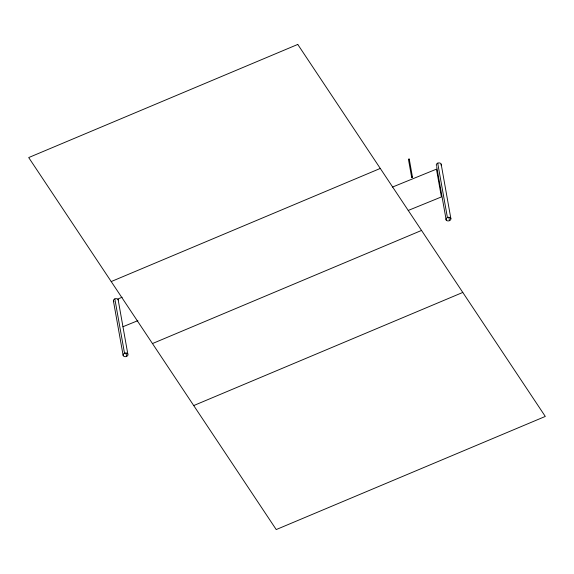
<?xml version="1.0" encoding="UTF-8"?>
<svg xmlns="http://www.w3.org/2000/svg" width="574" height="574" viewBox="0 0 574 574"><rect width="100%" height="100%" fill="white"/><g stroke="black" fill="none" stroke-linecap="round" stroke-linejoin="round"><path stroke-width="0.86" d="M111.213 281.561L380.275 168.44M152.469 343.561L421.531 230.439M193.725 405.56L462.788 292.439M122.154 297.246L118.007 298.932L127.801 353.936M392.494 187.067L436.448 169.151L441.399 196.939L408.229 210.457M122.958 326.721L137.882 320.644M409.219 159.063L408.444 159.307L411.637 177.23L412.11 177.438L412.448 177.065L409.255 159.134L408.444 159.307M412.448 177.065L411.637 177.23M441.176 164.2L450.87 218.615M448.846 217.166L449.471 220.674M437.718 163.16L447.411 217.575A2.49 1.787 -10.1 0 0 447.017 220.717A2.49 1.787 -10.1 0 0 450.899 219.081A2.49 1.787 -10.1 0 0 447.411 217.575M436.663 166.525L446.199 220.064M125.964 352.917L126.589 356.425M118.301 299.951A2.49 1.787 -10.1 0 0 114.836 298.911L124.529 353.326A2.49 1.787 -10.1 0 0 124.135 356.468A2.49 1.787 -10.1 0 0 128.016 354.832A2.49 1.787 -10.1 0 0 124.529 353.326M113.437 300.97L123.13 355.385M113.968 301.766A2.49 1.787 -10.1 0 1 114.836 298.911M436.505 165.649A2.49 1.787 -10.1 0 1 438.651 162.916A2.49 1.787 -10.1 0 1 441.062 165.14M297.77 44.435L28.7 157.563L276.23 529.565L545.3 416.437L297.77 44.435"/></g></svg>
